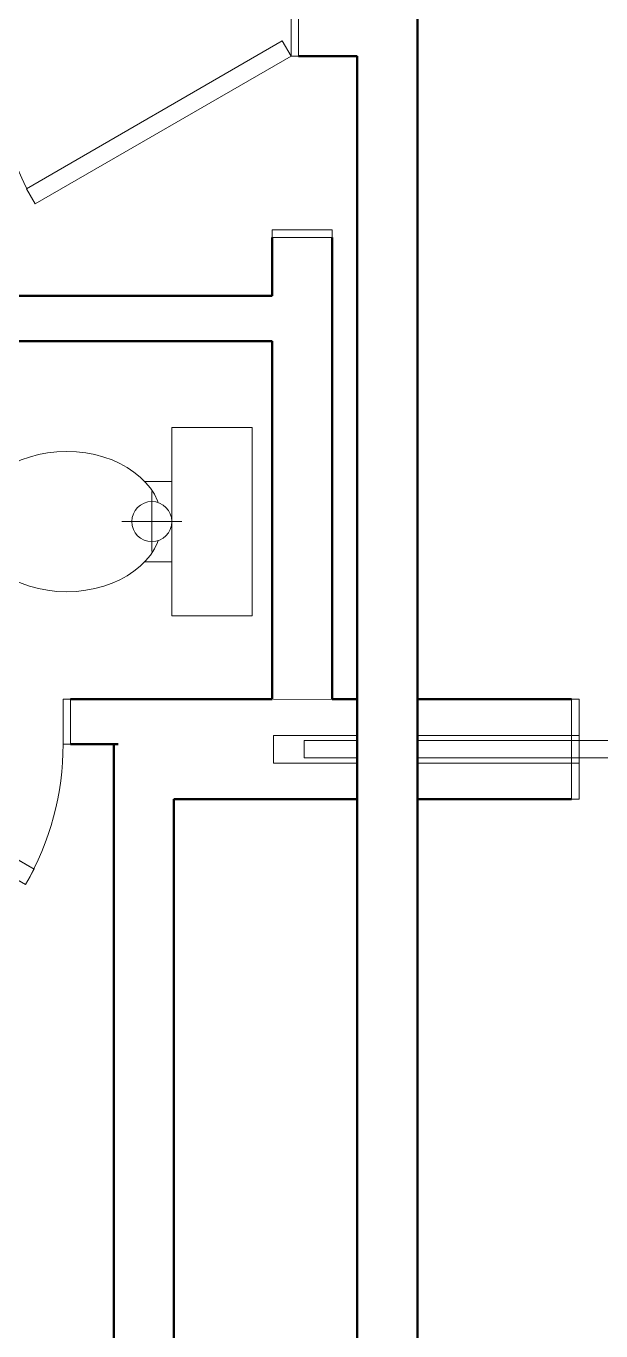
# Model space of a CAD drawing. Header units: inches. Extents: x -961 to 1381, y -1063 to 1035.
# Drawn here: x -185.7 to -128.3, y -827.6 to -697.3 of the extents above; entities that cross this region are included whole.
import ezdxf

# ---------------------------------------------------------------- set-up
doc = ezdxf.new("R2010")
doc.units = ezdxf.units.IN
doc.header["$LTSCALE"] = 0.2
doc.header["$MEASUREMENT"] = 0
for name, color, linetype, lineweight in [('_MD Elevations (2D)', 7, 'Continuous', 5), ('None', 7, 'Continuous', 5), ('Sills', 7, 'Continuous', 5)]:
    doc.layers.add(name, color=color, linetype=linetype, lineweight=lineweight)

# ---------------------------------------------------------------- blocks, each defined once
blk = doc.blocks.new('Group-49')
at = {"layer": 'None', "color": 7, "linetype": 'Continuous', "lineweight": 5}
for p, q in [((-31.25, 5), (-31.25, -5)), ((31.25, 5), (31.25, -5))]:
    blk.add_line(p, q, dxfattribs=at)
blk = doc.blocks.new('Group-50')
at = {"layer": 'None', "color": 7, "linetype": 'Continuous', "lineweight": 5}
for points in [[(-31.25, 5), (-30.5, 5), (-30.5, -5), (-31.25, -5)], [(30.5, 5), (31.25, 5), (31.25, -5), (30.5, -5)]]:
    blk.add_lwpolyline(points, close=True, dxfattribs=at)
blk = doc.blocks.new('Group-51')
at = {"layer": 'None', "color": 7, "linetype": 'Continuous', "lineweight": 5}
for p, q in [((-31.25, 5), (-30.5, 5)), ((-30.5, 5), (-30.5, -5)), ((31.25, 5), (30.5, 5)), ((30.5, 5), (30.5, -5)), ((-31.25, -5), (-30.5, -5)), ((31.25, -5), (30.5, -5))]:
    blk.add_line(p, q, dxfattribs=at)
at = {"layer": 'None', "color": 7}
for name in ['Group-49', 'Group-50']:
    blk.add_blockref(name, (0, 0), dxfattribs=at)
blk = doc.blocks.new('Group-52')
at = {"layer": 'None', "color": 7, "linetype": 'Continuous', "lineweight": 5}
blk.add_lwpolyline([(-57.95, 0.875), (-27.45, 0.875), (-27.45, -0.875), (-57.95, -0.875)], close=True, dxfattribs=at)
blk = doc.blocks.new('Group-53')
at = {"layer": 'None', "color": 7, "linetype": 'Continuous', "lineweight": 5}
blk.add_lwpolyline([(27.45, 0.875), (57.95, 0.875), (57.95, -0.875), (27.45, -0.875)], close=True, dxfattribs=at)
blk = doc.blocks.new('Door (2D)-1')
at = {"layer": 'None', "color": 7, "linetype": 'Continuous', "lineweight": 5}
for points in [[(-61, 5), (-30.5, 5), (-30.5, 1.375), (-61, 1.375), (-61, -1.375), (-30.5, -1.375), (-30.5, -5), (-61, -5)], [(61, 5), (30.5, 5), (30.5, 1.375), (61, 1.375), (61, -1.375), (30.5, -1.375), (30.5, -5), (61, -5)]]:
    blk.add_lwpolyline(points, dxfattribs=at)
at = {"layer": 'None', "color": 7}
blk.add_blockref('Group-51', (0, 0), dxfattribs=at)
at = {"layer": 'Sills'}
for name in ['Group-52', 'Group-53']:
    blk.add_blockref(name, (0, 0), dxfattribs=at)
blk = doc.blocks.new('Group-100')
at = {"layer": 'None', "color": 7, "lineweight": 5}
blk.add_line((-161.1491012665263, -756.183624205013), (-161.1491012665263, -737.3836242050128), dxfattribs=at)
at = {"color": 7, "lineweight": 5}
blk.add_wipeout([(-176.4616012665262, -750.7836242050125), (-176.4616012665262, -742.7836242050125), (-171.1491012665262, -742.7836242050125), (-171.1491012665262, -750.7836242050125)], dxfattribs=at).dxf.layer = 'None'
at = {"layer": 'None', "color": 7, "lineweight": 5}
blk.add_lwpolyline([(-176.4616012665262, -750.7836242050125), (-176.4616012665262, -742.7836242050126), (-171.1491012665262, -742.7836242050126), (-171.1491012665262, -750.7836242050125)], close=True, dxfattribs=at)
at = {"color": 7, "lineweight": 5}
for points in [[(-171.1491012665263, -756.1836242050126), (-171.1491012665263, -737.3836242050128), (-163.14910126652626, -737.3836242050128), (-163.14910126652626, -756.1836242050126)], [(-172.14910126652626, -746.7836242050128), (-172.1948463631404, -747.4697441873196), (-172.33164110269556, -748.1492564591257), (-172.5581680770703, -748.815616945794), (-172.87224570766904, -749.4624082315684), (-173.2708492552169, -750.0834013627947), (-173.7501399496521, -750.6726158361499), (-174.30550195958025, -751.2243771941581), (-174.93158684525406, -751.7333716733185), (-175.62236506697164, -752.1946973785518), (-176.37118405284002, -752.6039114911305), (-177.1708322666793, -752.9570730554512), (-178.0136086590579, -753.2507809325916), (-178.89139683260888, -753.4822065551381), (-179.79574320737302, -753.6491211678353), (-180.71793843339543, -753.749917291718), (-181.64910126652626, -753.7836242050128), (-182.58026409965711, -753.749917291718), (-183.5024593256795, -753.6491211678353), (-184.40680570044367, -753.4822065551381), (-185.28459387399462, -753.2507809325916), (-186.12737026637325, -752.9570730554512), (-186.9270184802125, -752.6039114911305), (-187.6758374660809, -752.1946973785518), (-188.3666156877985, -751.7333716733185), (-188.9927005734723, -751.2243771941581), (-189.54806258340045, -750.6726158361499), (-190.02735327783566, -750.0834013627947), (-190.42595682538348, -749.4624082315684), (-190.74003445598225, -748.815616945794), (-190.96656143035696, -748.1492564591257), (-191.10335616991213, -747.4697441873196), (-191.1491012665263, -746.7836242050128), (-191.10335616991213, -746.0975042227059), (-190.96656143035696, -745.4179919508998), (-190.74003445598225, -744.7516314642315), (-190.42595682538348, -744.104840178457), (-190.02735327783566, -743.4838470472308), (-189.54806258340045, -742.8946325738756), (-188.9927005734723, -742.3428712158673), (-188.3666156877985, -741.833876736707), (-187.6758374660809, -741.3725510314736), (-186.9270184802125, -740.9633369188949), (-186.12737026637325, -740.6101753545743), (-185.28459387399462, -740.3164674774338), (-184.40680570044367, -740.0850418548873), (-183.5024593256795, -739.9181272421902), (-182.58026409965711, -739.8173311183074), (-181.64910126652626, -739.7836242050128), (-180.71793843339543, -739.8173311183074), (-179.79574320737302, -739.9181272421902), (-178.89139683260888, -740.0850418548873), (-178.0136086590579, -740.3164674774338), (-177.1708322666793, -740.6101753545743), (-176.37118405284002, -740.9633369188949), (-175.62236506697164, -741.3725510314736), (-174.93158684525406, -741.833876736707), (-174.30550195958025, -742.3428712158673), (-173.7501399496521, -742.8946325738756), (-173.2708492552169, -743.4838470472308), (-172.87224570766904, -744.104840178457), (-172.5581680770703, -744.7516314642315), (-172.33164110269556, -745.4179919508998), (-172.1948463631404, -746.0975042227059)]]:
    blk.add_wipeout(points, dxfattribs=at).dxf.layer = 'None'
at = {"layer": 'None', "color": 7, "lineweight": 5}
blk.add_lwpolyline([(-171.1491012665263, -756.1836242050126), (-171.1491012665263, -737.3836242050128), (-163.1491012665263, -737.3836242050128), (-163.1491012665263, -756.1836242050126)], close=True, dxfattribs=at)
blk.add_ellipse((-181.6491012665263, -746.7836242050128), major_axis=(-9.500000000000007, 0), ratio=0.7368421052631543, dxfattribs=at)
at = {"color": 7, "lineweight": 5}
blk.add_wipeout([(-171.14910126652586, -746.7836242050125), (-171.15873181318148, -746.9796584856717), (-171.18753070571938, -747.1738048490448), (-171.23522059506143, -747.3641935595216), (-171.3013422015033, -747.5489910697428), (-171.38525873782916, -747.7264176786647), (-171.4861620419208, -747.8947646710519), (-171.6030803598004, -748.05241077334), (-171.73488770415278, -748.1978377673857), (-171.88031469819862, -748.3296451117382), (-172.0379608004867, -748.4465634296179), (-172.2063077928739, -748.5474667337095), (-172.38373440179575, -748.6313832700353), (-172.56853191201702, -748.6975048764772), (-172.7589206224937, -748.7451947658192), (-172.95306698586685, -748.7739936583572), (-173.14910126652597, -748.7836242050128), (-173.3451355471851, -748.7739936583572), (-173.53928191055826, -748.7451947658192), (-173.72967062103493, -748.6975048764772), (-173.9144681312562, -748.6313832700353), (-174.09189474017805, -748.5474667337095), (-174.26024173256525, -748.4465634296179), (-174.41788783485333, -748.3296451117382), (-174.56331482889917, -748.1978377673857), (-174.69512217325155, -748.05241077334), (-174.81204049113114, -747.8947646710519), (-174.91294379522276, -747.7264176786647), (-174.99686033154865, -747.5489910697428), (-175.0629819379905, -747.3641935595216), (-175.11067182733254, -747.1738048490448), (-175.13947071987047, -746.9796584856717), (-175.1491012665261, -746.7836242050125), (-175.13947071987047, -746.5875899243534), (-175.11067182733254, -746.3934435609804), (-175.0629819379905, -746.2030548505036), (-174.99686033154865, -746.0182573402824), (-174.91294379522276, -745.8408307313605), (-174.81204049113114, -745.6724837389733), (-174.69512217325155, -745.5148376366852), (-174.56331482889917, -745.3694106426394), (-174.41788783485333, -745.237603298287), (-174.26024173256525, -745.1206849804073), (-174.09189474017805, -745.0197816763157), (-173.9144681312562, -744.9358651399899), (-173.72967062103493, -744.869743533548), (-173.53928191055826, -744.822053644206), (-173.3451355471851, -744.793254751668), (-173.14910126652597, -744.7836242050124), (-172.95306698586685, -744.793254751668), (-172.7589206224937, -744.822053644206), (-172.56853191201702, -744.869743533548), (-172.38373440179575, -744.9358651399899), (-172.2063077928739, -745.0197816763157), (-172.0379608004867, -745.1206849804073), (-171.88031469819862, -745.237603298287), (-171.73488770415278, -745.3694106426394), (-171.6030803598004, -745.5148376366852), (-171.4861620419208, -745.6724837389733), (-171.38525873782916, -745.8408307313605), (-171.3013422015033, -746.0182573402824), (-171.23522059506143, -746.2030548505036), (-171.18753070571938, -746.3934435609804), (-171.15873181318148, -746.5875899243534)], dxfattribs=at).dxf.layer = 'None'
at = {"layer": 'None', "color": 7, "lineweight": 5}
for p, q in [((-173.1491012665264, -749.7836242050128), (-173.1491012665264, -743.783624205013)), ((-176.1491012665263, -746.7836242050129), (-170.1491012665262, -746.7836242050129))]:
    blk.add_line(p, q, dxfattribs=at)
blk.add_ellipse((-173.149101266526, -746.7836242050125), major_axis=(0, 2.000000000000115), ratio=1, dxfattribs=at)
blk = doc.blocks.new('Group-125')
at = {"layer": 'None', "color": 7, "linetype": 'Continuous', "lineweight": 5}
for p, q in [((-19.5, 3), (-19.5, -3)), ((19.5, 3), (19.5, -3))]:
    blk.add_line(p, q, dxfattribs=at)
blk = doc.blocks.new('Group-126')
at = {"color": 7, "linetype": 'Continuous', "lineweight": 5}
for points in [[(-19.5, 2.9999999999999982), (-18.75, 2.9999999999999982), (-18.75, -3.0000000000000004), (-19.5, -3.0000000000000004)], [(18.75, 2.9999999999999982), (19.5, 2.9999999999999982), (19.5, -3.0000000000000004), (18.75, -3.0000000000000004)]]:
    blk.add_wipeout(points, dxfattribs=at).dxf.layer = 'None'
at = {"layer": 'None', "color": 7, "linetype": 'Continuous', "lineweight": 5}
for points in [[(-19.5, 3), (-18.75, 3), (-18.75, -3), (-19.5, -3)], [(18.75, 3), (19.5, 3), (19.5, -3), (18.75, -3)]]:
    blk.add_lwpolyline(points, close=True, dxfattribs=at)
blk = doc.blocks.new('Group-127')
at = {"layer": 'None', "color": 7}
blk.add_blockref('Group-125', (0, 0), dxfattribs=at)
blk.add_blockref('Group-126', (0, 0), dxfattribs=at)
at = {"layer": 'None', "color": 7, "linetype": 'Continuous', "lineweight": 5}
for p, q in [((-19.5, 3), (-18.75, 3)), ((-18.75, 3), (-18.75, -3)), ((19.5, 3), (18.75, 3)), ((18.75, 3), (18.75, -3)), ((-19.5, -3), (-18.75, -3)), ((19.5, -3), (18.75, -3))]:
    blk.add_line(p, q, dxfattribs=at)
blk = doc.blocks.new('Door (2D)-4')
at = {"layer": 'None', "color": 7}
blk.add_blockref('Group-127', (0, 0), dxfattribs=at)
blk = doc.blocks.new('Group-153')
at = {"layer": 'None', "color": 7, "linetype": 'Continuous', "lineweight": 5}
for p, q in [((-14.75, 2.25), (-14.75, -2.25)), ((14.75, 2.25), (14.75, -2.25))]:
    blk.add_line(p, q, dxfattribs=at)
blk = doc.blocks.new('Group-154')
at = {"layer": 'None', "color": 7, "linetype": 'Continuous', "lineweight": 5}
for points in [[(-14.75, 2.25), (-14, 2.25), (-14, -2.25), (-14.75, -2.25)], [(14, 2.25), (14.75, 2.25), (14.75, -2.25), (14, -2.25)]]:
    blk.add_lwpolyline(points, close=True, dxfattribs=at)
blk = doc.blocks.new('Group-155')
at = {"layer": 'None', "color": 7, "linetype": 'Continuous', "lineweight": 5}
for p, q in [((-14.75, 2.25), (-14, 2.25)), ((-14, 2.25), (-14, -2.25)), ((14.75, 2.25), (14, 2.25)), ((14, 2.25), (14, -2.25)), ((-14.75, -2.25), (-14, -2.25)), ((14.75, -2.25), (14, -2.25))]:
    blk.add_line(p, q, dxfattribs=at)
at = {"layer": 'None', "color": 7}
for name in ['Group-153', 'Group-154']:
    blk.add_blockref(name, (0, 0), dxfattribs=at)
blk = doc.blocks.new('Group-156')
at = {"layer": 'None', "color": 7, "linetype": 'Continuous', "lineweight": 5}
blk.add_arc((-14, 2.249999999999999), 28, 0, 29.99999999999995, dxfattribs=at)
blk = doc.blocks.new('Group-157')
at = {"layer": 'None', "color": 7, "linetype": 'Continuous', "lineweight": 5}
blk.add_lwpolyline([(-14, 2.25), (10.24871130596428, 16.25), (11.12371130596428, 14.73445554337723), (-13.125, 0.7344555433772326)], close=True, dxfattribs=at)
blk = doc.blocks.new('Group-158')
at = {"layer": 'None', "color": 7, "linetype": 'Continuous', "lineweight": 5}
for p, q in [((-14, 2.25), (10.24871130596428, 16.25)), ((10.24871130596428, 16.25), (11.12371130596428, 14.73445554337723)), ((-13.125, 0.7344555433772326), (11.12371130596428, 14.73445554337723)), ((-14, 2.25), (-13.125, 0.7344555433772326))]:
    blk.add_line(p, q, dxfattribs=at)
at = {"layer": 'None', "color": 7}
blk.add_blockref('Group-157', (0, 0), dxfattribs=at)
blk = doc.blocks.new('Group-159')
at = {"layer": 'Sills'}
blk.add_blockref('Group-158', (0, 0), dxfattribs=at)
blk = doc.blocks.new('Door (2D)-6')
at = {"layer": 'None', "color": 7}
for name in ['Group-159', 'Group-155']:
    blk.add_blockref(name, (0, 0), dxfattribs=at)
at = {"layer": 'Sills'}
blk.add_blockref('Group-156', (0, 0), dxfattribs=at)
blk = doc.blocks.new('Group-165')
at = {"layer": 'None', "color": 7}
blk.add_blockref('Group-100', (0, 0), dxfattribs=at)
at = {"color": 7, "linetype": 'Continuous', "lineweight": 5}
blk.add_wipeout([(-170.94544303719283, -774.5075481728289), (-176.9454430371928, -764.5075481728289), (-131.24999999999994, -764.5075481728289), (-131.24999999999994, -774.5075481728289)], dxfattribs=at).dxf.layer = 'None'
at = {"layer": 'None', "color": 7, "linetype": 'Continuous', "lineweight": 50}
for p, q in [((-176.9454430371928, -764.5075481728289), (-161.1491012665263, -764.5075481728289)), ((-155.1491012665263, -764.5075481728289), (-131.25, -764.5075481728289)), ((-170.9454430371929, -774.5075481728289), (-131.25, -774.5075481728289))]:
    blk.add_line(p, q, dxfattribs=at)
at = {"layer": 'None', "color": 7, "xscale": -1, "rotation": 180}
blk.add_blockref('Door (2D)-1', (-99.99999999999997, -769.5075481728289), dxfattribs=at)
at = {"color": 7, "linetype": 'Continuous', "lineweight": 5}
for points in [[(-155.14910126652632, -764.5075481728289), (-161.1491012665263, -764.5075481728289), (-161.1491012665263, -718.4075481728288), (-155.14910126652632, -718.4075481728288)], [(-170.94544303719283, -839.532548172829), (-176.9454430371928, -839.532548172829), (-176.9454430371928, -764.5075481728289), (-170.94544303719283, -774.5075481728289)]]:
    blk.add_wipeout(points, dxfattribs=at).dxf.layer = 'None'
at = {"layer": 'None', "color": 7, "linetype": 'Continuous', "lineweight": 50}
for p, q in [((-161.1491012665263, -724.2575481728289), (-161.1491012665263, -718.4075481728288)), ((-155.1491012665263, -764.5075481728289), (-155.1491012665263, -718.4075481728288)), ((-161.1491012665263, -764.5075481728289), (-161.1491012665263, -728.7575481728289)), ((-176.9454430371928, -839.532548172829), (-176.9454430371928, -764.5075481728289)), ((-170.9454430371929, -839.532548172829), (-170.9454430371929, -774.5075481728289))]:
    blk.add_line(p, q, dxfattribs=at)
at = {"layer": 'None', "color": 7, "xscale": -1, "rotation": -90}
blk.add_blockref('Door (2D)-4', (-158.1491012665263, -698.9075481728289), dxfattribs=at)
at = {"color": 7, "linetype": 'Continuous', "lineweight": 5}
for points in [[(-161.14910126652632, -724.2575481728289), (-161.14910126652632, -728.757548172829), (-223.5, -728.757548172829), (-223.5, -724.2575481728289)], [(-176.5, -764.5075481728289), (-176.5, -769.007548172829), (-181.25, -769.007548172829), (-181.25, -764.5075481728289)]]:
    blk.add_wipeout(points, dxfattribs=at).dxf.layer = 'None'
at = {"layer": 'None', "color": 7, "linetype": 'Continuous', "lineweight": 50}
for p, q in [((-161.1491012665263, -724.2575481728289), (-223.5, -724.2575481728289)), ((-161.1491012665263, -728.757548172829), (-219.1491012665263, -728.757548172829)), ((-176.5, -764.5075481728289), (-181.25, -764.5075481728289)), ((-176.5, -769.007548172829), (-181.25, -769.007548172829))]:
    blk.add_line(p, q, dxfattribs=at)
at = {"layer": 'None', "color": 7, "xscale": -1, "rotation": 180}
blk.add_blockref('Door (2D)-6', (-196, -766.7575481728289), dxfattribs=at)
blk = doc.blocks.new('Group-460')
at = {"layer": 'None', "color": 7, "linetype": 'Continuous', "lineweight": 5}
for p, q in [((-15.5, 3), (-15.5, -3)), ((15.5, 3), (15.5, -3))]:
    blk.add_line(p, q, dxfattribs=at)
blk = doc.blocks.new('Group-461')
at = {"color": 7, "linetype": 'Continuous', "lineweight": 5}
for points in [[(-15.5, 2.9999999999999982), (-14.75, 2.9999999999999982), (-14.75, -3.0000000000000004), (-15.5, -3.0000000000000004)], [(14.75, 2.9999999999999982), (15.5, 2.9999999999999982), (15.5, -3.0000000000000004), (14.75, -3.0000000000000004)]]:
    blk.add_wipeout(points, dxfattribs=at).dxf.layer = 'None'
at = {"layer": 'None', "color": 7, "linetype": 'Continuous', "lineweight": 5}
for points in [[(-15.5, 3), (-14.75, 3), (-14.75, -3), (-15.5, -3)], [(14.75, 3), (15.5, 3), (15.5, -3), (14.75, -3)]]:
    blk.add_lwpolyline(points, close=True, dxfattribs=at)
blk = doc.blocks.new('Group-462')
at = {"layer": 'None', "color": 7}
blk.add_blockref('Group-460', (0, 0), dxfattribs=at)
blk.add_blockref('Group-461', (0, 0), dxfattribs=at)
at = {"layer": 'None', "color": 7, "linetype": 'Continuous', "lineweight": 5}
for p, q in [((-15.5, 3), (-14.75, 3)), ((-14.75, 3), (-14.75, -3)), ((15.5, 3), (14.75, 3)), ((14.75, 3), (14.75, -3)), ((-15.5, -3), (-14.75, -3)), ((15.5, -3), (14.75, -3))]:
    blk.add_line(p, q, dxfattribs=at)
blk = doc.blocks.new('Group-463')
at = {"layer": 'None', "color": 7, "linetype": 'Continuous', "lineweight": 5}
blk.add_arc((-14.75, 3.000000000000002), 29.5, 0, 29.99999999999995, dxfattribs=at)
blk = doc.blocks.new('Group-464')
at = {"color": 7, "linetype": 'Continuous', "lineweight": 5}
blk.add_wipeout([(-14.75, 2.9999999999999982), (10.797749411640941, 17.74999999999999), (11.67274941164094, 16.23445554337723), (-13.874999999999998, 1.4844555433772317)], dxfattribs=at).dxf.layer = 'None'
at = {"layer": 'None', "color": 7, "linetype": 'Continuous', "lineweight": 5}
blk.add_lwpolyline([(-14.75, 3), (10.79774941164094, 17.75), (11.67274941164094, 16.23445554337723), (-13.875, 1.484455543377232)], close=True, dxfattribs=at)
blk = doc.blocks.new('Group-465')
at = {"layer": 'None', "color": 7}
blk.add_blockref('Group-464', (0, 0), dxfattribs=at)
at = {"layer": 'None', "color": 7, "linetype": 'Continuous', "lineweight": 5}
for p, q in [((-14.75, 3), (10.79774941164094, 17.75)), ((10.79774941164094, 17.75), (11.67274941164094, 16.23445554337723)), ((-13.875, 1.484455543377232), (11.67274941164094, 16.23445554337723)), ((-14.75, 3), (-13.875, 1.484455543377232))]:
    blk.add_line(p, q, dxfattribs=at)
blk = doc.blocks.new('Group-466')
at = {"layer": 'Sills'}
blk.add_blockref('Group-465', (0, 0), dxfattribs=at)
blk = doc.blocks.new('Door (2D)-16')
at = {"layer": 'None', "color": 7}
blk.add_blockref('Group-462', (0, 0), dxfattribs=at)
at = {"layer": 'Sills'}
blk.add_blockref('Group-463', (0, 0), dxfattribs=at)
at = {"layer": 'None', "color": 7}
blk.add_blockref('Group-466', (0, 0), dxfattribs=at)
blk = doc.blocks.new('Group-539')
at = {"color": 7, "linetype": 'Continuous', "lineweight": 5}
blk.add_wipeout([(-146.64910126652632, -843.5650570983871), (-152.6491012665263, -843.5650570983871), (-152.6491012665263, -692.315057098387), (-146.64910126652632, -692.315057098387)], dxfattribs=at).dxf.layer = 'None'
at = {"layer": 'None', "color": 7, "linetype": 'Continuous', "lineweight": 50}
for p, q in [((-146.6491012665263, -843.5650570983871), (-146.6491012665263, -692.315057098387)), ((-152.6491012665263, -843.5650570983871), (-152.6491012665263, -700.3150570983871))]:
    blk.add_line(p, q, dxfattribs=at)
at = {"color": 7, "linetype": 'Continuous', "lineweight": 5}
blk.add_wipeout([(-152.6491012665263, -694.315057098387), (-152.6491012665263, -700.3150570983871), (-158.5, -700.3150570983871), (-158.5, -694.315057098387)], dxfattribs=at).dxf.layer = 'None'
at = {"layer": 'None', "color": 7, "linetype": 'Continuous', "lineweight": 50}
blk.add_line((-152.6491012665263, -700.3150570983871), (-158.5, -700.3150570983871), dxfattribs=at)
at = {"layer": 'None', "color": 7, "rotation": 180}
blk.add_blockref('Door (2D)-16', (-173.9999999999999, -697.315057098387), dxfattribs=at)
blk = doc.blocks.new('MD Elevations (2D)')
at = {"layer": 'None', "color": 7}
blk.add_blockref('Group-165', (0, 0), dxfattribs=at)
blk.add_blockref('Group-539', (0, 0), dxfattribs=at)

msp = doc.modelspace()

# ---------------------------------------------------------------- block references
at = {"layer": '_MD Elevations (2D)'}
msp.add_blockref('MD Elevations (2D)', (0, 0), dxfattribs=at)

doc.saveas('drawing.dxf')
